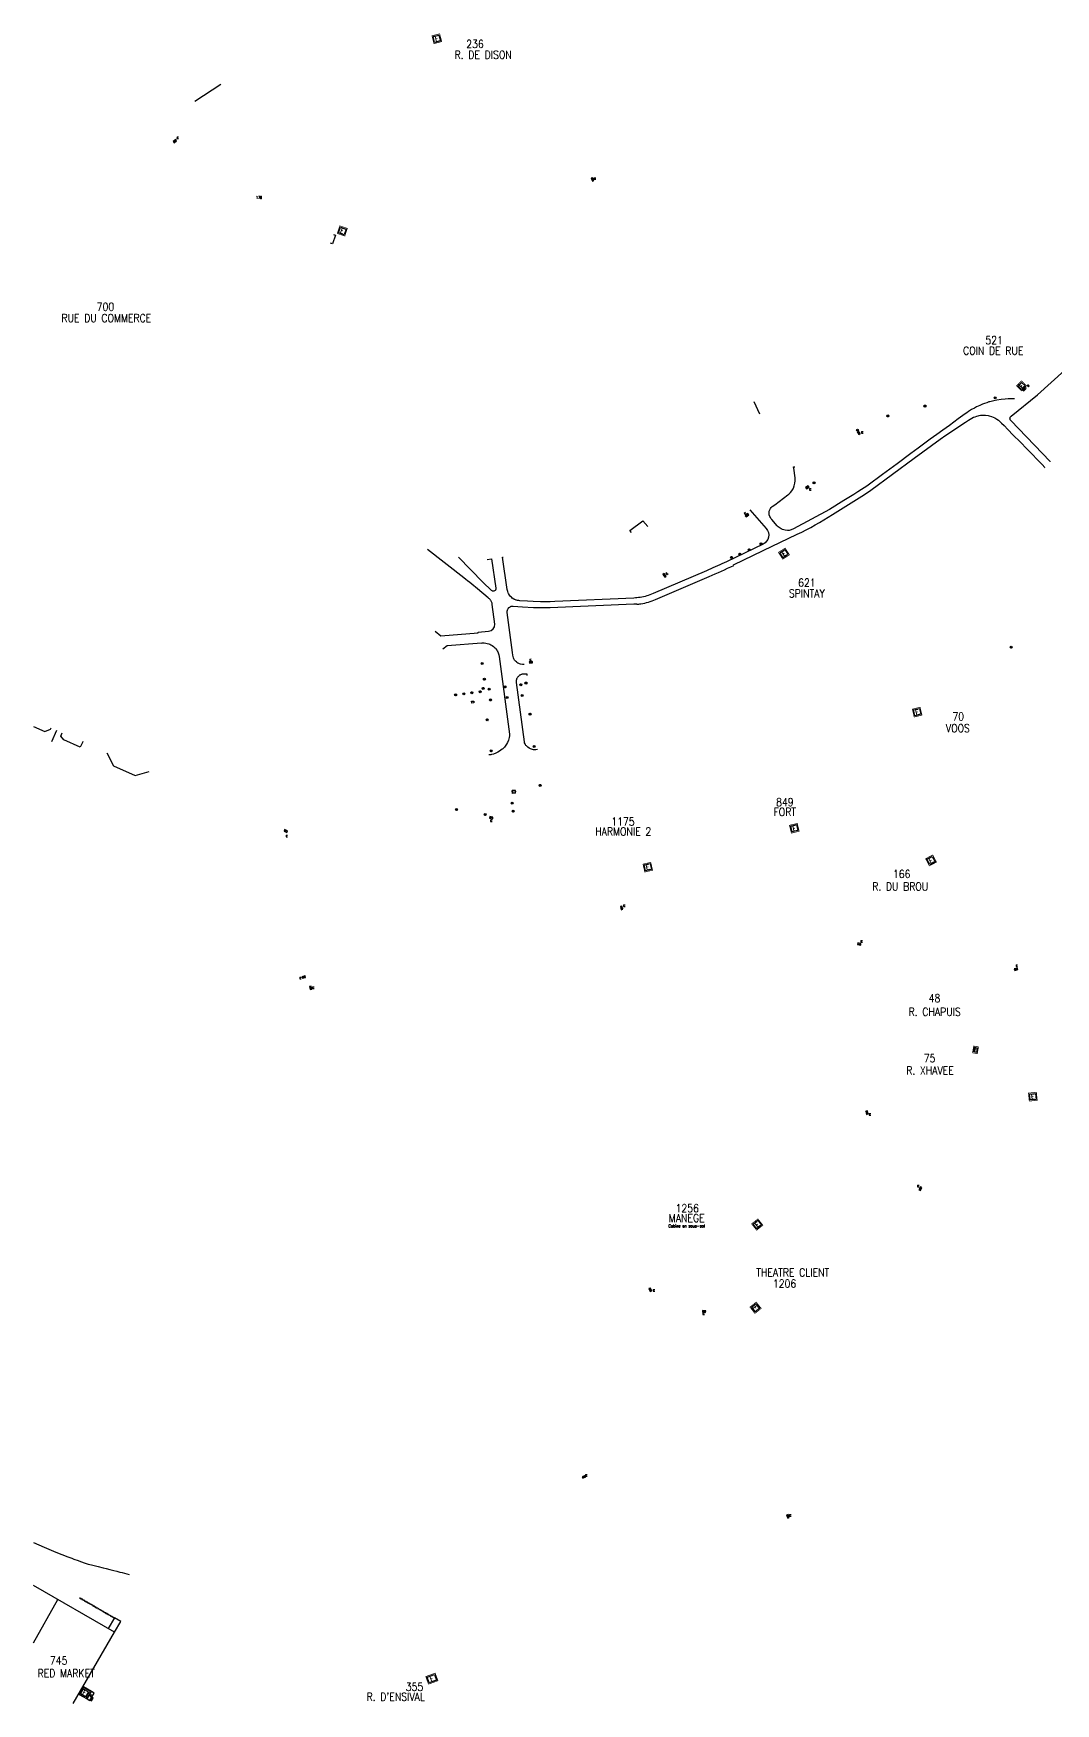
# Model space of a CAD drawing. Header units: millimetres. Extents: x 255000 to 255985, y 143000 to 143966.
# Drawn here: x 255000 to 255511, y 143000 to 143835 of the extents above; entities that cross this region are included whole.
import ezdxf
from ezdxf.enums import TextEntityAlignment as Align

# ---------------------------------------------------------------- set-up
doc = ezdxf.new("R2010")
doc.units = ezdxf.units.MM
doc.linetypes.add('DASHED', pattern=[0.75, 0.5, -0.25])
doc.layers.get('0').update_dxf_attribs({"linetype": 'CONTINUOUS'})
for name, color, linetype in [('M_200', 7, 'CONTINUOUS'), ('W0006', 7, 'CONTINUOUS'), ('W0014', 7, 'CONTINUOUS'), ('W0100', 7, 'CONTINUOUS'), ('W0101', 7, 'CONTINUOUS'), ('W0112', 1, 'DASHED'), ('W0420', 7, 'CONTINUOUS'), ('W0430', 7, 'CONTINUOUS'), ('W0469', 7, 'CONTINUOUS'), ('W0991', 7, 'CONTINUOUS')]:
    doc.layers.add(name, color=color, linetype=linetype)
doc.styles.add('M_ROMANS', font='ROMANS.shx', dxfattribs={"width": 0.75})
doc.styles.get("Standard").update_dxf_attribs({"font": 'romans.shx', "width": 0.85})

# ---------------------------------------------------------------- blocks, each defined once
blk = doc.blocks.new('M_200_59')
at = {"layer": 'M_200', "color": 0, "linetype": 'Continuous', "const_width": 0.35, "flags": 128}
blk.add_lwpolyline([(4, 4), (4, 0), (0, 0), (0, 4)], close=True, dxfattribs=at)
at = {"layer": 'M_200', "color": 0, "linetype": 'Continuous'}
blk.add_lwpolyline([(0.5, 3.5), (3.5, 3.5), (3.5, 0.5), (0.5, 0.5)], close=True, dxfattribs=at)
at = {"layer": 'M_200', "insert": (2, 2), "char_height": 2.5, "width": 4, "attachment_point": 5}
blk.add_mtext('E', dxfattribs=at)
at = {"layer": 'M_200', "color": 0, "linetype": 'Continuous', "width": 0.85}
for tag, p in [('NUM', (2, 17.06)), ('NOM', (2, 10.65))]:
    blk.add_attdef(tag, text='', height=4, dxfattribs=at).set_placement(p, align=Align.MIDDLE)
at = {"layer": 'M_200', "color": 0, "linetype": 'Continuous', "style": 'M_ROMANS', "width": 0.75, "flags": 3}
for tag, p in [('DEF_COUP', (1.87, -5.49)), ('DEF_TYPE', (1.87, -7.99)), ('DEF_LEG', (1.87, -2.99))]:
    blk.add_attdef(tag, text='', height=1.2, dxfattribs=at).set_placement(p, align=Align.MIDDLE)
blk = doc.blocks.new('*U22')
at = {"layer": 'M_200', "color": 0, "linetype": 'Continuous', "const_width": 0.35, "flags": 128}
blk.add_lwpolyline([(5, 4), (5, 0), (0, 0), (0, 4)], close=True, dxfattribs=at)
at = {"layer": 'M_200', "color": 0, "linetype": 'Continuous'}
blk.add_lwpolyline([(0.5, 3.5), (4.5, 3.5), (4.5, 0.5), (0.5, 0.5)], close=True, dxfattribs=at)
at = {"layer": 'M_200', "insert": (2.5, 2), "char_height": 2.5, "width": 5, "attachment_point": 5}
blk.add_mtext('E', dxfattribs=at)
at = {"layer": 'M_200', "color": 0, "linetype": 'Continuous', "width": 0.85}
for tag, p in [('NUM', (2, 17.06)), ('NOM', (2, 10.65))]:
    blk.add_attdef(tag, text='', height=4, dxfattribs=at).set_placement(p, align=Align.MIDDLE)
at = {"layer": 'M_200', "color": 0, "linetype": 'Continuous', "style": 'M_ROMANS', "width": 0.75, "flags": 3}
for tag, p in [('DEF_COUP', (1.87, -5.49)), ('DEF_TYPE', (1.87, -7.99)), ('DEF_LEG', (1.87, -2.99))]:
    blk.add_attdef(tag, text='', height=1.2, dxfattribs=at).set_placement(p, align=Align.MIDDLE)
blk = doc.blocks.new('*U23')
at = {"layer": 'M_200', "color": 0, "linetype": 'Continuous', "const_width": 0.35, "flags": 128}
blk.add_lwpolyline([(2.42, 3.4), (2.42, 0), (0, 0), (0, 3.4)], close=True, dxfattribs=at)
at = {"layer": 'M_200', "color": 0, "linetype": 'Continuous'}
blk.add_lwpolyline([(0.5, 2.9), (1.92, 2.9), (1.92, 0.5), (0.5, 0.5)], close=True, dxfattribs=at)
at = {"layer": 'M_200', "insert": (1.25, 1.68), "char_height": 1.76, "width": 1.7056, "attachment_point": 5}
blk.add_mtext('E', dxfattribs=at)
at = {"layer": 'M_200', "color": 0, "linetype": 'Continuous', "width": 0.85}
for tag, p in [('NUM', (2, 17.06)), ('NOM', (2, 10.65))]:
    blk.add_attdef(tag, text='', height=4, dxfattribs=at).set_placement(p, align=Align.MIDDLE)
at = {"layer": 'M_200', "color": 0, "linetype": 'Continuous', "style": 'M_ROMANS', "width": 0.75, "flags": 3}
for tag, p in [('DEF_COUP', (1.87, -5.49)), ('DEF_TYPE', (1.87, -7.99)), ('DEF_LEG', (1.87, -2.99))]:
    blk.add_attdef(tag, text='', height=1.2, dxfattribs=at).set_placement(p, align=Align.MIDDLE)
blk = doc.blocks.new('*U24')
at = {"layer": 'M_200', "color": 0, "linetype": 'Continuous', "const_width": 0.35, "flags": 128}
blk.add_lwpolyline([(1.67, 5.4), (3.54, 1.86), (0, 0), (-1.86, 3.54)], close=True, dxfattribs=at)
at = {"layer": 'M_200', "color": 0, "linetype": 'Continuous'}
blk.add_lwpolyline([(-1.19, 3.33), (1.47, 4.73), (2.86, 2.07), (0.21, 0.68)], close=True, dxfattribs=at)
at = {"layer": 'M_200', "insert": (0.84, 2.7), "char_height": 2.5, "width": 4, "attachment_point": 5, "rotation": 27.77698}
blk.add_mtext('E', dxfattribs=at)
at = {"layer": 'M_200', "color": 0, "linetype": 'Continuous', "width": 0.85}
for tag, p in [('NUM', (2, 17.06)), ('NOM', (2, 10.65))]:
    blk.add_attdef(tag, text='', height=4, dxfattribs=at).set_placement(p, align=Align.MIDDLE)
at = {"layer": 'M_200', "color": 0, "linetype": 'Continuous', "style": 'M_ROMANS', "width": 0.75, "flags": 3}
for tag, p in [('DEF_COUP', (1.87, -5.49)), ('DEF_TYPE', (1.87, -7.99)), ('DEF_LEG', (1.87, -2.99))]:
    blk.add_attdef(tag, text='', height=1.2, dxfattribs=at).set_placement(p, align=Align.MIDDLE)
blk = doc.blocks.new('T469')
at = {"color": 0, "linetype": 'Continuous', "flags": 128}
for points in [[(-0.35, 0.35), (0.35, -0.35)], [(-0.35, -0.35), (0.35, 0.35)]]:
    blk.add_lwpolyline(points, dxfattribs=at)
at = {"color": 0, "linetype": 'Continuous'}
blk.add_circle((0, 0), 0.5, dxfattribs=at)
blk = doc.blocks.new('*U25')
at = {"flags": 128}
for points in [[(0.8, 0.8), (-0.8, 0.8)], [(-0.8, 0.8), (-0.8, 0)], [(0.8, 0.8), (-0.8, 0)], [(-0.8, 0), (0.8, 0)], [(0.8, 0), (0.8, 0.8)], [(0.58, -0.7), (0.15, -1.38)], [(0.15, -1.38), (0.83, -1.8)], [(0.37, -1.04), (0.7, -1.25)], [(0.58, -0.7), (1.26, -1.13)]]:
    blk.add_lwpolyline(points, dxfattribs=at)
blk = doc.blocks.new('*U26')
at = {"flags": 128}
for points in [[(0.8, 0.8), (-0.8, 0.8)], [(-0.8, 0.8), (-0.8, 0)], [(0.8, 0.8), (-0.8, 0)], [(-0.8, 0), (0.8, 0)], [(0.8, 0), (0.8, 0.8)], [(-1.08, -0.66), (-1.55, -1.3)], [(-0.43, -1.14), (-1.08, -0.66)], [(-0.76, -0.9), (-0.99, -1.22)], [(-0.43, -1.14), (-0.91, -1.78)]]:
    blk.add_lwpolyline(points, dxfattribs=at)
blk = doc.blocks.new('*U27')
at = {"flags": 128}
for points in [[(0.8, 0.8), (-0.8, 0.8)], [(-0.8, 0.8), (-0.8, 0)], [(0.8, 0.8), (-0.8, 0)], [(-0.8, 0), (0.8, 0)], [(0.8, 0), (0.8, 0.8)], [(-0.59, -0.38), (0.21, -0.28)], [(-0.59, -0.38), (-0.49, -1.17)], [(-0.54, -0.77), (-0.14, -0.72)], [(-0.49, -1.17), (0.3, -1.07)]]:
    blk.add_lwpolyline(points, dxfattribs=at)
blk = doc.blocks.new('*U5')
at = {"flags": 128}
for points in [[(0.8, 0.8), (-0.8, 0.8)], [(-0.8, 0.8), (-0.8, 0)], [(0.8, 0.8), (-0.8, 0)], [(-0.8, 0), (0.8, 0)], [(0.8, 0), (0.8, 0.8)], [(0.97, -1.47), (1.7, -1.15)], [(0.97, -1.47), (1.3, -2.2)], [(1.14, -1.84), (1.5, -1.67)], [(1.3, -2.2), (2.03, -1.88)]]:
    blk.add_lwpolyline(points, dxfattribs=at)
blk = doc.blocks.new('*U6')
at = {"flags": 128}
for points in [[(0.8, 0.8), (-0.8, 0.8)], [(-0.8, 0.8), (-0.8, 0)], [(0.8, 0.8), (-0.8, 0)], [(-0.8, 0), (0.8, 0)], [(0.8, 0), (0.8, 0.8)], [(-0.18, -0.71), (0.61, -0.57)], [(-0.18, -0.71), (-0.04, -1.5)], [(-0.11, -1.11), (0.29, -1.04)], [(-0.04, -1.5), (0.75, -1.36)]]:
    blk.add_lwpolyline(points, dxfattribs=at)
blk = doc.blocks.new('*U7')
at = {"flags": 128}
for points in [[(0.8, 0.8), (-0.8, 0.8)], [(-0.8, 0.8), (-0.8, 0)], [(0.8, 0.8), (-0.8, 0)], [(-0.8, 0), (0.8, 0)], [(0.8, 0), (0.8, 0.8)], [(0.48, -0.71), (0.3, -1.49)], [(1.26, -0.89), (0.48, -0.71)], [(0.87, -0.8), (0.78, -1.19)], [(1.26, -0.89), (1.08, -1.67)]]:
    blk.add_lwpolyline(points, dxfattribs=at)
blk = doc.blocks.new('*U8')
at = {"flags": 128}
for points in [[(0.8, 0.8), (-0.8, 0.8)], [(-0.8, 0.8), (-0.8, 0)], [(0.8, 0.8), (-0.8, 0)], [(-0.8, 0), (0.8, 0)], [(0.8, 0), (0.8, 0.8)], [(-0.65, -0.64), (-1.44, -0.78)], [(-0.52, -1.43), (-1.3, -1.56)], [(-0.58, -1.03), (-0.98, -1.1)], [(-0.52, -1.43), (-0.65, -0.64)]]:
    blk.add_lwpolyline(points, dxfattribs=at)
blk = doc.blocks.new('*U11')
at = {"flags": 128}
for points in [[(0.8, 0.8), (-0.8, 0.8)], [(-0.8, 0.8), (-0.8, 0)], [(0.8, 0.8), (-0.8, 0)], [(-0.8, 0), (0.8, 0)], [(0.7, 1.36), (0.87, 2.14)], [(0.7, 1.36), (1.48, 1.19)], [(0.8, 0), (0.8, 0.8)], [(1.09, 1.27), (1.17, 1.66)], [(1.48, 1.19), (1.65, 1.97)]]:
    blk.add_lwpolyline(points, dxfattribs=at)
blk = doc.blocks.new('*U12')
at = {"flags": 128}
for points in [[(0.8, 0.8), (-0.8, 0.8)], [(-0.8, 0.8), (-0.8, 0)], [(0.8, 0.8), (-0.8, 0)], [(-0.8, 0), (0.8, 0)], [(0.8, 0), (0.8, 0.8)], [(-0.83, -1.58), (-1.2, -0.87)], [(-0.83, -1.58), (-0.12, -1.21)], [(-0.47, -1.39), (-0.66, -1.04)], [(-0.12, -1.21), (-0.49, -0.5)]]:
    blk.add_lwpolyline(points, dxfattribs=at)
blk = doc.blocks.new('*U18')
at = {"flags": 128}
for points in [[(0.8, 0.8), (-0.8, 0.8)], [(-0.8, 0.8), (-0.8, 0)], [(0.8, 0.8), (-0.8, 0)], [(-0.8, 0), (0.8, 0)], [(0.8, 0), (0.8, 0.8)], [(-1.51, -1.29), (-1.91, -0.6)], [(-1.51, -1.29), (-0.82, -0.9)], [(-1.16, -1.09), (-1.36, -0.75)], [(-0.82, -0.9), (-1.21, -0.2)]]:
    blk.add_lwpolyline(points, dxfattribs=at)
blk = doc.blocks.new('*U19')
at = {"flags": 128}
for points in [[(0.8, 0.8), (-0.8, 0.8)], [(-0.8, 0.8), (-0.8, 0)], [(0.8, 0.8), (-0.8, 0)], [(-0.8, 0), (0.8, 0)], [(0.8, 0), (0.8, 0.8)], [(-1.1, -0.65), (-1.42, -1.38)], [(-0.37, -0.96), (-1.1, -0.65)], [(-0.74, -0.81), (-0.89, -1.17)], [(-0.37, -0.96), (-0.68, -1.7)]]:
    blk.add_lwpolyline(points, dxfattribs=at)
blk = doc.blocks.new('*U20')
at = {"flags": 128}
for points in [[(0.8, 0.8), (-0.8, 0.8)], [(-0.8, 0.8), (-0.8, 0)], [(0.8, 0.8), (-0.8, 0)], [(-0.8, 0), (0.8, 0)], [(0.6, 2.53), (0.38, 1.76)], [(0.38, 1.76), (1.15, 1.55)], [(0.49, 2.15), (0.87, 2.04)], [(0.6, 2.53), (1.37, 2.32)], [(0.8, 0), (0.8, 0.8)]]:
    blk.add_lwpolyline(points, dxfattribs=at)
blk = doc.blocks.new('*U33')
at = {"layer": 'M_200', "color": 0, "linetype": 'Continuous', "const_width": 0.35, "flags": 128}
blk.add_lwpolyline([(1.21, 5.53), (3.37, 2.16), (0, 0), (-2.16, 3.37)], close=True, dxfattribs=at)
at = {"layer": 'M_200', "color": 0, "linetype": 'Continuous'}
blk.add_lwpolyline([(-1.47, 3.22), (1.06, 4.84), (2.68, 2.31), (0.15, 0.69)], close=True, dxfattribs=at)
at = {"layer": 'M_200', "insert": (0.61, 2.76), "char_height": 2.5, "width": 4, "attachment_point": 5, "rotation": 32.64171}
blk.add_mtext('E', dxfattribs=at)
at = {"layer": 'M_200', "color": 0, "linetype": 'Continuous', "width": 0.85}
for tag, p in [('NUM', (2, 17.06)), ('NOM', (2, 10.65))]:
    blk.add_attdef(tag, text='', height=4, dxfattribs=at).set_placement(p, align=Align.MIDDLE)
at = {"layer": 'M_200', "color": 0, "linetype": 'Continuous', "style": 'M_ROMANS', "width": 0.75, "flags": 3}
for tag, p in [('DEF_COUP', (1.87, -5.49)), ('DEF_TYPE', (1.87, -7.99)), ('DEF_LEG', (1.87, -2.99))]:
    blk.add_attdef(tag, text='', height=1.2, dxfattribs=at).set_placement(p, align=Align.MIDDLE)
blk = doc.blocks.new('*U34')
at = {"flags": 128}
for points in [[(0.8, 0.8), (-0.8, 0.8)], [(-0.8, 0.8), (-0.8, 0)], [(0.8, 0.8), (-0.8, 0)], [(-0.8, 0), (0.8, 0)], [(-0.4, 1.56), (-0.4, 2.36)], [(-0.4, 1.56), (0.4, 1.56)], [(0, 1.56), (0, 1.96)], [(0.4, 1.56), (0.4, 2.36)], [(0.8, 0), (0.8, 0.8)]]:
    blk.add_lwpolyline(points, dxfattribs=at)
blk = doc.blocks.new('*U35')
at = {"layer": 'M_200', "color": 0, "linetype": 'Continuous', "const_width": 0.35, "flags": 128}
blk.add_lwpolyline([(-0.02, 4.95), (2.46, 2.49), (0, 0), (-2.49, 2.46)], close=True, dxfattribs=at)
at = {"layer": 'M_200', "color": 0, "linetype": 'Continuous'}
blk.add_lwpolyline([(-1.78, 2.47), (-0.02, 4.24), (1.76, 2.48), (0, 0.71)], close=True, dxfattribs=at)
at = {"layer": 'M_200', "insert": (-0.01, 2.43), "char_height": 2.14, "width": 2.9936, "attachment_point": 5, "rotation": 45.27058}
blk.add_mtext('E', dxfattribs=at)
at = {"layer": 'M_200', "color": 0, "linetype": 'Continuous', "width": 0.85}
for tag, p in [('NUM', (2, 17.06)), ('NOM', (2, 10.65))]:
    blk.add_attdef(tag, text='', height=4, dxfattribs=at).set_placement(p, align=Align.MIDDLE)
at = {"layer": 'M_200', "color": 0, "linetype": 'Continuous', "style": 'M_ROMANS', "width": 0.75, "flags": 3}
for tag, p in [('DEF_COUP', (1.87, -5.49)), ('DEF_TYPE', (1.87, -7.99)), ('DEF_LEG', (1.87, -2.99))]:
    blk.add_attdef(tag, text='', height=1.2, dxfattribs=at).set_placement(p, align=Align.MIDDLE)
blk = doc.blocks.new('*U36')
at = {"flags": 128}
for points in [[(-2.28, 1.01), (-3.08, 1.01)], [(-2.28, 0.21), (-3.08, 0.21)], [(-2.28, 0.61), (-2.68, 0.61)], [(-2.28, 0.21), (-2.28, 1.01)], [(0.8, 0.8), (-0.8, 0.8)], [(-0.8, 0.8), (-0.8, 0)], [(0.8, 0.8), (-0.8, 0)], [(-0.8, 0), (0.8, 0)], [(0.8, 0), (0.8, 0.8)]]:
    blk.add_lwpolyline(points, dxfattribs=at)
blk = doc.blocks.new('T430')
at = {"flags": 128}
for points in [[(0.8, 0.8), (-0.8, 0.8)], [(-0.8, 0.8), (-0.8, 0)], [(0.8, 0.8), (-0.8, 0)], [(-0.8, 0), (0.8, 0)], [(-0.4, 2.1), (0.4, 2.1)], [(-0.4, 2.1), (-0.4, 1.3)], [(-0.4, 1.7), (0, 1.7)], [(-0.4, 1.3), (0.4, 1.3)], [(0.8, 0), (0.8, 0.8)]]:
    blk.add_lwpolyline(points, dxfattribs=at)
blk = doc.blocks.new('*U37')
at = {"flags": 128}
for points in [[(0.8, 0.8), (-0.8, 0.8)], [(-0.8, 0.8), (-0.8, 0)], [(0.8, 0.8), (-0.8, 0)], [(-0.8, 0), (0.8, 0)], [(0.8, 0), (0.8, 0.8)], [(0.44, -0.44), (-0.36, -0.44)], [(0.44, -1.24), (-0.36, -1.24)], [(0.44, -0.84), (0.04, -0.84)], [(0.44, -1.24), (0.44, -0.44)]]:
    blk.add_lwpolyline(points, dxfattribs=at)
blk = doc.blocks.new('*U38')
at = {"flags": 128}
for points in [[(-1.28, -0.32), (-2.01, 0)], [(-0.96, 0.42), (-1.69, 0.73)], [(-1.12, 0.05), (-1.49, 0.21)], [(-1.28, -0.32), (-0.96, 0.42)], [(0.8, 0.8), (-0.8, 0.8)], [(-0.8, 0.8), (-0.8, 0)], [(0.8, 0.8), (-0.8, 0)], [(-0.8, 0), (0.8, 0)], [(0.8, 0), (0.8, 0.8)]]:
    blk.add_lwpolyline(points, dxfattribs=at)
blk = doc.blocks.new('*U40')
at = {"flags": 128}
for points in [[(0.8, 0.8), (-0.8, 0.8)], [(-0.8, 0.8), (-0.8, 0)], [(0.8, 0.8), (-0.8, 0)], [(-0.8, 0), (0.8, 0)], [(0.8, 0), (0.8, 0.8)], [(-0.21, -0.33), (-0.48, -1.08)], [(0.55, -0.6), (-0.21, -0.33)], [(0.17, -0.47), (0.03, -0.84)], [(0.55, -0.6), (0.27, -1.36)]]:
    blk.add_lwpolyline(points, dxfattribs=at)
blk = doc.blocks.new('*U43')
at = {"flags": 128}
for points in [[(0.8, 0.8), (-0.8, 0.8)], [(-0.8, 0.8), (-0.8, 0)], [(0.8, 0.8), (-0.8, 0)], [(-0.8, 0), (0.8, 0)], [(-0.52, 1.48), (-0.22, 2.22)], [(-0.52, 1.48), (0.22, 1.18)], [(-0.15, 1.33), (0, 1.7)], [(0.22, 1.18), (0.52, 1.92)], [(0.8, 0), (0.8, 0.8)]]:
    blk.add_lwpolyline(points, dxfattribs=at)
blk = doc.blocks.new('*U46')
at = {"flags": 128}
for points in [[(-1.61, -0.1), (-2.23, 0.4)], [(0.8, 0.8), (-0.8, 0.8)], [(-0.8, 0.8), (-0.8, 0)], [(0.8, 0.8), (-0.8, 0)], [(-0.8, 0), (0.8, 0)], [(0.8, 0), (0.8, 0.8)], [(-2.11, -0.72), (-2.73, -0.22)], [(-1.86, -0.41), (-2.17, -0.16)], [(-2.11, -0.72), (-1.61, -0.1)]]:
    blk.add_lwpolyline(points, dxfattribs=at)
blk = doc.blocks.new('*U47')
at = {"flags": 128}
for points in [[(-1.97, 0.77), (-2.15, -0.01)], [(-2.06, 0.38), (-1.67, 0.29)], [(-1.97, 0.77), (-1.19, 0.59)], [(0.8, 0.8), (-0.8, 0.8)], [(-0.8, 0.8), (-0.8, 0)], [(0.8, 0.8), (-0.8, 0)], [(-0.8, 0), (0.8, 0)], [(0.8, 0), (0.8, 0.8)], [(-2.15, -0.01), (-1.37, -0.19)]]:
    blk.add_lwpolyline(points, dxfattribs=at)
blk = doc.blocks.new('*U48')
at = {"flags": 128}
for points in [[(0.8, 0.8), (-0.8, 0.8)], [(-0.8, 0.8), (-0.8, 0)], [(0.8, 0.8), (-0.8, 0)], [(-0.8, 0), (0.8, 0)], [(0.8, 0), (0.8, 0.8)], [(-0.46, -0.43), (-0.64, -1.21)], [(0.32, -0.61), (-0.46, -0.43)], [(-0.07, -0.52), (-0.16, -0.91)], [(0.32, -0.61), (0.14, -1.39)]]:
    blk.add_lwpolyline(points, dxfattribs=at)
blk = doc.blocks.new('T420')
for p, q in [((0.75, 0.75), (-0.75, 0.75)), ((-0.75, 0.75), (-0.75, -0.75)), ((0.75, 0.75), (0.75, -0.75)), ((0.75, -0.75), (-0.75, -0.75))]:
    blk.add_line(p, q)
blk.add_ellipse((0, 0), major_axis=(-0.53, 0.53), ratio=1, start_param=3.926991, end_param=10.210176)

msp = doc.modelspace()

# ---------------------------------------------------------------- linework, layer by layer
at = {"layer": 'W0006', "color": 252, "flags": 128}
msp.add_lwpolyline([(255036.73, 143475.35), (255040.05, 143468.75), (255050.82, 143464.01), (255057.93, 143466.02)], dxfattribs=at)
at = {"layer": 'W0014', "color": 252, "flags": 128}
for points in [[(255508.27, 143621.03), (255508.15, 143620.91), (255488.49, 143641.37), (255488.23, 143641.71), (255488.14, 143641.93), (255488.08, 143642.16), (255488.06, 143642.41), (255488.08, 143642.63), (255488.12, 143642.84), (255488.2, 143643.05), (255488.31, 143643.24), (255488.46, 143643.44), (255488.61, 143643.58), (255501.79, 143654.3), (255515.44, 143666.61), (255519.2, 143670.03), (255522.2, 143672.74), (255524.32, 143674.75), (255531.88, 143682.17), (255539.08, 143689.31), (255546.28, 143696.46), (255550.19, 143700.4), (255554.27, 143704.59)], [(255490.34, 143652.19), (255489.8, 143652.21), (255488.62, 143652.24), (255487.13, 143652.22), (255485.62, 143652.14), (255483.72, 143651.96), (255481.57, 143651.63), (255480.05, 143651.33), (255477.97, 143650.8), (255477.56, 143650.68), (255476.44, 143650.33), (255475.34, 143649.95), (255474.26, 143649.54), (255472.92, 143648.97), (255471.36, 143648.24), (255470.26, 143647.66), (255468.81, 143646.84), (255467.34, 143645.91), (255466.43, 143645.29), (255465.74, 143644.79), (255462.24, 143642.23), (255459.99, 143640.58), (255457.83, 143639), (255454.55, 143636.6), (255451.48, 143634.42), (255448.25, 143632.04), (255442.23, 143627.6), (255438.51, 143624.86), (255431.72, 143619.84), (255424.36, 143614.42), (255417.24, 143609.17), (255416.06, 143608.31), (255415.19, 143607.71), (255413.89, 143606.87), (255412.03, 143605.71), (255409.94, 143604.41), (255405.08, 143601.38), (255397.9, 143596.91), (255379.79, 143587.19), (255378.67, 143586.7), (255377.73, 143586.48), (255376.85, 143586.41), (255375.64, 143586.54), (255374.38, 143586.96), (255373.69, 143587.35), (255372.27, 143588.2), (255371.77, 143588.79), (255369.07, 143591.95), (255368.62, 143592.48), (255368.32, 143592.88), (255367.98, 143593.5), (255367.74, 143594.26), (255367.66, 143594.88), (255367.68, 143595.56), (255367.79, 143596.17), (255368.01, 143596.77), (255368.34, 143597.37), (255368.75, 143597.88), (255369.27, 143598.35), (255370.51, 143599.27), (255377.11, 143604.21), (255377.49, 143604.53), (255378.42, 143605.48), (255379.04, 143606.28), (255379.66, 143607.29), (255379.83, 143607.63), (255380.27, 143608.72), (255380.6, 143610.02), (255380.76, 143611.34), (255380.71, 143612.84), (255380.56, 143613.88), (255380.38, 143615.03), (255380.14, 143616.52), (255379.99, 143617.49), (255379.88, 143618.19), (255380.48, 143618.3)], [(255226.71, 143571.89), (255228.99, 143572.23), (255231.17, 143557.68), (255231.18, 143557.48), (255231.18, 143557.43), (255231.18, 143557.38), (255231.17, 143557.33), (255231.16, 143557.24), (255231.15, 143557.18), (255231.11, 143557.05), (255231.07, 143556.93), (255231.01, 143556.81), (255230.93, 143556.69), (255230.83, 143556.56), (255230.73, 143556.47), (255230.45, 143556.28), (255230.18, 143556.17), (255229.83, 143556.13), (255229.83, 143556.13), (255229.83, 143556.13), (255229.44, 143556.19), (255229.44, 143556.19), (255229.19, 143556.29), (255229.19, 143556.29), (255228.89, 143556.51), (255228.89, 143556.51), (255224.66, 143560.6), (255212.48, 143573.07)]]:
    msp.add_lwpolyline(points, dxfattribs=at)
for points in [[(255245.27, 143519.47), (255244.84, 143519.45), (255244.35, 143519.46), (255243.5, 143519.6), (255242.92, 143519.78), (255242.53, 143519.94), (255242.09, 143520.18), (255241.67, 143520.46), (255241.35, 143520.72), (255240.9, 143521.17), (255240.51, 143521.65), (255240.15, 143522.26), (255239.89, 143522.86), (255239.73, 143523.46), (255239.64, 143524.08), (255239.47, 143525.39), (255236.81, 143545.41), (255236.78, 143545.71), (255236.8, 143546.19), (255236.87, 143546.54), (255236.95, 143546.81), (255237.07, 143547.08), (255237.19, 143547.31), (255237.3, 143547.47), (255237.41, 143547.61), (255237.51, 143547.72), (255237.67, 143547.89), (255237.8, 143548), (255238.03, 143548.17), (255238.24, 143548.3), (255238.4, 143548.38), (255238.65, 143548.48), (255238.8, 143548.53), (255239.05, 143548.59), (255239.41, 143548.63), (255239.75, 143548.63), (255244.47, 143548.34), (255249.86, 143548.01, 0.026125), (255258.19, 143547.94), (255300.15, 143549.76, 0.011778), (255301.58, 143549.85), (255301.63, 143549.56, 0.016279), (255303.61, 143549.8, 0.062258), (255310.94, 143551.91), (255337.65, 143563.37, 0.013436), (255350.01, 143569.01), (255349.88, 143569.28), (255364.63, 143576.36), (255381.67, 143584.54, 0.030232), (255399.43, 143594.44), (255415.42, 143604.41), (255418.56, 143606.54), (255440.23, 143622.52), (255453.1, 143632.01), (255456, 143634.07), (255459.29, 143636.23), (255462.55, 143638.38), (255465.87, 143640.56), (255467.41, 143641.57), (255469.07, 143642.63), (255469.83, 143643.01), (255470.62, 143643.34), (255471.48, 143643.64), (255472.14, 143643.81), (255472.73, 143643.93), (255473.39, 143644.04), (255474.12, 143644.11), (255474.57, 143644.13), (255475.09, 143644.13), (255475.78, 143644.1), (255477.08, 143643.93), (255477.69, 143643.8), (255478.82, 143643.47), (255480.44, 143642.77), (255481.48, 143642.16), (255482.32, 143641.55), (255483.05, 143640.93), (255483.83, 143640.15), (255485.11, 143638.85), (255486.97, 143636.97), (255489.72, 143634.16), (255493.12, 143630.7), (255496.65, 143627.11), (255504.13, 143619.5), (255505.54, 143617.98), (255505.31, 143617.8)], [(255358.11, 143596.78), (255366.28, 143587.38, -0.495007), (255364.67, 143579.6), (255346.34, 143570.8, -0.007509), (255337.38, 143566.73), (255336.39, 143566.31), (255309.68, 143554.86, -0.061183), (255303.23, 143552.98, -0.02932), (255300.02, 143552.65), (255260.67, 143550.95), (255258.29, 143550.85), (255256.31, 143550.78), (255254.59, 143550.76), (255254.05, 143550.77), (255253.37, 143550.78), (255249.81, 143550.92), (255246.88, 143551.1), (255243.05, 143551.34), (255242.62, 143551.37), (255242.1, 143551.44), (255241.88, 143551.48), (255241.46, 143551.59), (255241.22, 143551.67), (255240.94, 143551.77), (255240.66, 143551.88), (255240.39, 143552.01), (255240.15, 143552.13), (255239.35, 143552.64), (255238.86, 143553.05), (255238.4, 143553.52), (255237.93, 143554.11), (255237.46, 143554.87), (255237.24, 143555.35), (255237.02, 143555.95), (255236.91, 143556.38), (255236.81, 143556.91), (255234.38, 143573.09), (255234.84, 143573.15)], [(255200.85, 143536.07), (255203.69, 143533.86), (255222.27, 143535.33), (255222.25, 143535.62), (255227.39, 143536.03, 0.403932), (255230.61, 143539.67), (255229.3, 143549.51), (255229.19, 143550.07), (255229.07, 143550.45), (255228.94, 143550.77), (255228.78, 143551.1), (255228.62, 143551.38), (255228.39, 143551.69), (255228.26, 143551.86), (255228.06, 143552.08), (255227.86, 143552.27), (255227.63, 143552.47), (255227.34, 143552.71), (255221.92, 143557.26), (255219.13, 143559.56), (255218.07, 143560.38), (255216.92, 143561.29), (255216.16, 143561.88), (255215.07, 143562.73), (255196.92, 143576.99)], [(255204.67, 143527.22), (255206.76, 143528.94), (255223.91, 143530.29), (255223.93, 143530.14), (255224.37, 143530.2), (255224.37, 143530.2), (255225.22, 143530.22), (255226.09, 143530.15), (255226.82, 143530.01), (255227.63, 143529.77), (255228.08, 143529.59), (255228.67, 143529.31), (255229.26, 143528.97), (255229.93, 143528.48), (255230.12, 143528.32), (255230.47, 143527.99), (255230.87, 143527.58), (255231.18, 143527.21), (255231.55, 143526.69), (255231.8, 143526.28), (255232.06, 143525.79), (255232.25, 143525.36), (255232.46, 143524.77), (255232.62, 143524.24), (255232.77, 143523.41), (255237.92, 143484.68, -0.075239), (255237.9, 143483.78), (255237.76, 143482.96), (255237.36, 143481.61), (255236.88, 143480.49), (255236.37, 143479.58), (255236.06, 143479.1), (255235.7, 143478.6), (255235.37, 143478.2), (255234.59, 143477.36), (255234.59, 143477.36), (255234.25, 143477.06), (255233.65, 143476.56), (255232.92, 143476.05), (255232.16, 143475.59), (255231.12, 143475.1), (255231.12, 143475.1), (255229.97, 143474.69), (255228.87, 143474.42), (255228.55, 143474.37), (255228.24, 143474.32), (255227.76, 143474.27), (255227.59, 143474.26)], [(255251.92, 143476.9), (255251.14, 143476.79), (255250.63, 143476.78), (255250.4, 143476.79), (255249.97, 143476.83), (255249.42, 143476.93), (255248.93, 143477.07), (255248.49, 143477.24), (255248.1, 143477.42), (255247.7, 143477.65), (255247.14, 143478.05), (255246.74, 143478.4), (255246.38, 143478.79), (255246.18, 143479.02), (255246, 143479.28), (255245.7, 143479.76), (255245.69, 143479.79, -0.080948), (255245.41, 143480.72), (255241.44, 143510.46), (255241.43, 143510.51), (255241.41, 143510.88), (255241.41, 143511.18), (255241.46, 143511.57), (255241.51, 143511.85), (255241.56, 143512.03), (255241.68, 143512.4), (255241.81, 143512.69), (255241.96, 143512.96), (255242.11, 143513.19), (255242.32, 143513.46), (255242.53, 143513.69), (255242.72, 143513.88), (255242.97, 143514.08), (255243.14, 143514.2), (255243.26, 143514.28), (255243.37, 143514.34), (255243.58, 143514.45), (255244.07, 143514.66), (255244.22, 143514.7), (255244.57, 143514.79), (255244.79, 143514.82), (255245.3, 143514.86), (255245.58, 143514.85), (255246.55, 143514.83), (255246.58, 143514.55), (255246.64, 143513.99)]]:
    msp.add_lwpolyline(points, format="xyb", dxfattribs=at)
at = {"layer": 'W0100', "color": 252, "flags": 128}
for points in [[(255080.72, 143801.1), (255093.62, 143809.52)], [(255149.98, 143734.47), (255151.05, 143734.11), (255149.51, 143729.72), (255148.42, 143730.11)], [(255363.06, 143644.57), (255360.24, 143650.83)], [(255000, 143488.53), (255005.74, 143485.95), (255008.62, 143487.09), (255008.92, 143487.77)], [(255009.18, 143480.9), (255011.67, 143486.56)], [(255024.82, 143480.79), (255024.63, 143480.87), (255023.44, 143478.15), (255015.23, 143481.79), (255013.67, 143483.65), (255014.41, 143485.36)], [(255000, 143080.49), (255005.32, 143078.16), (255011.17, 143075.63), (255017.13, 143073.4), (255019.16, 143072.62), (255020.16, 143072.28), (255022.3, 143071.48), (255023.57, 143071.06), (255025.89, 143070.2), (255027.43, 143069.72), (255028.96, 143069.42), (255032.38, 143068.5), (255034.85, 143067.86), (255036.29, 143067.52), (255038.11, 143067.1), (255040.17, 143066.56), (255041.68, 143066.17), (255043.18, 143065.76), (255044.34, 143065.48), (255045.57, 143065.2), (255047.86, 143064.6)], [(255040.48, 143035.65), (255000, 143059.07)], [(255000.09, 143030.44), (255012.26, 143051.98)], [(255040.48, 143035.65), (255043.64, 143041.11), (255040.52, 143042.91), (255037.37, 143037.46)], [(255019.86, 143000), (255040.48, 143035.65)], [(255024.96, 143008.38), (255022.82, 143004.63), (255026.91, 143002.31), (255029.03, 143006.05), (255024.95, 143008.37)], [(255026.91, 143002.31), (255028.27, 143001.54), (255030.39, 143005.28), (255029.03, 143006.05)]]:
    msp.add_lwpolyline(points, dxfattribs=at)
at = {"layer": 'W0101', "color": 252, "flags": 128}
msp.add_lwpolyline([(255298.85, 143585.36), (255298.07, 143586.4), (255304.53, 143591.33), (255307.07, 143588.51)], dxfattribs=at)
at = {"layer": 'W0112', "color": 252, "flags": 128}
for points in [[(255023.21, 143052.92), (255023.11, 143052.75), (255040.42, 143042.74), (255040.52, 143042.91)], [(255023.21, 143052.92), (255040.52, 143042.91)]]:
    msp.add_lwpolyline(points, dxfattribs=at)
at = {"layer": 'W0420', "color": 252, "flags": 128}
msp.add_lwpolyline([(255219.01, 143501.04), (255220.03, 143501.17), (255220.14, 143500.28), (255219.12, 143500.15), (255219.01, 143501.04)], dxfattribs=at)

# ---------------------------------------------------------------- block references
at = {"layer": 'M_200'}
ref = msp.add_blockref('M_200_59', (255200.17, 143829.85), dxfattribs=dict(at, rotation=14.41208104172521))
ref.add_attrib('NUM', '236', dxfattribs={"color": 0, "linetype": 'Continuous', "height": 4, "width": 0.85}).set_placement((255220.69, 143829.64), align=Align.MIDDLE)
ref.add_attrib('NOM', 'R. DE DISON', dxfattribs={"color": 0, "linetype": 'Continuous', "height": 4, "width": 0.85}).set_placement((255224.79, 143824.24), align=Align.MIDDLE)
ref = msp.add_blockref('M_200_59', (255151.85, 143734.91), dxfattribs=dict(at, rotation=341.905947017654))
ref.add_attrib('NUM', '700', dxfattribs={"color": 0, "linetype": 'Continuous', "height": 4, "width": 0.85}).set_placement((255035.99, 143698.27), align=Align.MIDDLE)
ref.add_attrib('NOM', 'RUE DU COMMERCE', dxfattribs={"color": 0, "linetype": 'Continuous', "height": 4, "width": 0.85}).set_placement((255036.45, 143692.63), align=Align.MIDDLE)
ref = msp.add_blockref('*U35', (255493.82, 143656.24), dxfattribs=at)
ref.add_attrib('NUM', '521', dxfattribs={"color": 0, "linetype": 'Continuous', "height": 4, "width": 0.85}).set_placement((255480.13, 143681.56), align=Align.MIDDLE)
ref.add_attrib('NOM', 'COIN DE RUE', dxfattribs={"color": 0, "linetype": 'Continuous', "height": 4, "width": 0.85}).set_placement((255479.69, 143676.32), align=Align.MIDDLE)
ref = msp.add_blockref('*U33', (255374.5, 143572.1), dxfattribs=at)
ref.add_attrib('NUM', '621', dxfattribs={"color": 0, "linetype": 'Continuous', "height": 4, "width": 0.85}).set_placement((255386.55, 143560.37), align=Align.MIDDLE)
ref.add_attrib('NOM', 'SPINTAY', dxfattribs={"color": 0, "linetype": 'Continuous', "height": 4, "width": 0.85}).set_placement((255386.51, 143555.01), align=Align.MIDDLE)
ref = msp.add_blockref('M_200_59', (255440.2, 143493.22), dxfattribs=dict(at, rotation=13.73015175798851))
ref.add_attrib('NUM', '70', dxfattribs={"color": 0, "linetype": 'Continuous', "height": 4, "width": 0.85}).set_placement((255462.19, 143493.45), align=Align.MIDDLE)
ref.add_attrib('NOM', 'VOOS', dxfattribs={"color": 0, "linetype": 'Continuous', "height": 4, "width": 0.85}).set_placement((255462.02, 143487.59), align=Align.MIDDLE)
ref = msp.add_blockref('M_200_59', (255378.81, 143435.15), dxfattribs=dict(at, rotation=13.84968995210147))
ref.add_attrib('NUM', '849', dxfattribs={"color": 0, "linetype": 'Continuous', "height": 4, "width": 0.85}).set_placement((255375.57, 143450.64), align=Align.MIDDLE)
ref.add_attrib('NOM', 'FORT', dxfattribs={"color": 0, "linetype": 'Continuous', "height": 4, "width": 0.85}).set_placement((255375.5, 143445.76), align=Align.MIDDLE)
ref = msp.add_blockref('M_200_59', (255305.54, 143415.72), dxfattribs=dict(at, rotation=12.94423009396128))
ref.add_attrib('NUM', '1175', dxfattribs={"color": 0, "linetype": 'Continuous', "height": 4, "width": 0.85}).set_placement((255294.65, 143440.89), align=Align.MIDDLE)
ref.add_attrib('NOM', 'HARMONIE 2', dxfattribs={"color": 0, "linetype": 'Continuous', "height": 4, "width": 0.85}).set_placement((255294.8, 143435.97), align=Align.MIDDLE)
ref = msp.add_blockref('*U24', (255447.77, 143418.81), dxfattribs=at)
ref.add_attrib('NUM', '166', dxfattribs={"color": 0, "linetype": 'Continuous', "height": 4, "width": 0.85}).set_placement((255433.93, 143414.74), align=Align.MIDDLE)
ref.add_attrib('NOM', 'R. DU BROU', dxfattribs={"color": 0, "linetype": 'Continuous', "height": 4, "width": 0.85}).set_placement((255433.19, 143408.48), align=Align.MIDDLE)
ref = msp.add_blockref('*U23', (255469.35, 143325.34), dxfattribs=dict(at, rotation=350.0610560242127))
ref.add_attrib('NUM', '48', dxfattribs={"color": 0, "linetype": 'Continuous', "height": 4, "width": 0.85}).set_placement((255450.35, 143352.61), align=Align.MIDDLE)
ref.add_attrib('NOM', 'R. CHAPUIS', dxfattribs={"color": 0, "linetype": 'Continuous', "height": 4, "width": 0.85}).set_placement((255450.44, 143345.82), align=Align.MIDDLE)
ref = msp.add_blockref('M_200_59', (255497.7, 143301.2), dxfattribs=dict(at, rotation=5.902919554201344))
ref.add_attrib('NUM', '75', dxfattribs={"color": 0, "linetype": 'Continuous', "height": 4, "width": 0.85}).set_placement((255447.86, 143322.6), align=Align.MIDDLE)
ref.add_attrib('NOM', 'R. XHAVEE', dxfattribs={"color": 0, "linetype": 'Continuous', "height": 4, "width": 0.85}).set_placement((255448.09, 143316.53), align=Align.MIDDLE)
ref = msp.add_blockref('M_200_59', (255361.43, 143236.67), dxfattribs=dict(at, rotation=38.40860232880882))
ref.add_attrib('NUM', '1256', dxfattribs={"color": 0, "linetype": 'Continuous', "height": 4, "width": 0.85}).set_placement((255326.73, 143247.61), align=Align.MIDDLE)
ref.add_attrib('NOM', 'MANEGE', dxfattribs={"color": 0, "linetype": 'Continuous', "height": 4, "width": 0.85}).set_placement((255326.51, 143242.75), align=Align.MIDDLE)
ref = msp.add_blockref('M_200_59', (255358.1, 143198.2), dxfattribs=dict(at, rotation=308.4086023291355))
ref.add_attrib('NUM', '1206', dxfattribs={"color": 0, "linetype": 'Continuous', "height": 4, "width": 0.85}).set_placement((255375.39, 143209.96), align=Align.MIDDLE)
ref.add_attrib('NOM', 'THEATRE CLIENT', dxfattribs={"color": 0, "linetype": 'Continuous', "height": 4, "width": 0.85}).set_placement((255379.49, 143215.52), align=Align.MIDDLE)
ref = msp.add_blockref('M_200_59', (255022.82, 143004.63), dxfattribs=dict(at, rotation=330.4088626121523))
ref.add_attrib('NUM', '745', dxfattribs={"color": 0, "linetype": 'Continuous', "height": 4, "width": 0.85}).set_placement((255012.64, 143021.5), align=Align.MIDDLE)
ref.add_attrib('NOM', 'RED MARKET', dxfattribs={"color": 0, "linetype": 'Continuous', "height": 4, "width": 0.85}).set_placement((255016.37, 143015.14), align=Align.MIDDLE)
ref = msp.add_blockref('*U22', (255197.48, 143009.73), dxfattribs=dict(at, rotation=20.38311304943038))
ref.add_attrib('NUM', '355', dxfattribs={"color": 0, "linetype": 'Continuous', "height": 4, "width": 0.85}).set_placement((255190.45, 143008.38), align=Align.MIDDLE)
ref.add_attrib('NOM', "R. D'ENSIVAL", dxfattribs={"color": 0, "linetype": 'Continuous', "height": 4, "width": 0.85}).set_placement((255181.08, 143003.43), align=Align.MIDDLE)
at = {"layer": 'W0420', "rotation": 276.2026443640352}
msp.add_blockref('T420', (255240.17, 143455.81), dxfattribs=at)
at = {"layer": 'W0430'}
for name, p, rotation in [('*U46', (255070.47, 143781.4), 215.0624961182029), ('*U43', (255279.08, 143761.77), 292.0595852027669), ('*U36', (255494.96, 143657.38), 225.066196642363), ('*U26', (255412.75, 143635.52), 126.5140358124187), ('*U25', (255387.02, 143607.7), 32.41516785435532), ('*U37', (255356.36, 143594.35), 219.5786503235328), ('*U34', (255315.03, 143563.76), 307.3487337486047), ('T430', (255248.65, 143520.13), 5.99838814265501), ('*U6', (255228.74, 143442.5), 349.7736251313138), ('*U5', (255125.97, 143435.85), 336.0165848824961), ('*U7', (255294.31, 143397.84), 103.1144422788552), ('*U8', (255412.8, 143380.14), 170.1872539591611), ('*U20', (255491.2, 143366.68), 15.62484752177903), ('*U47', (255135.19, 143362.77), 13.03202471821596), ('*U48', (255138.95, 143357.88), 102.6214359827951), ('*U11', (255416.2, 143295.35), 282.7014780329712), ('*U12', (255442.93, 143257.62), 242.4846200921544), ('*U19', (255308.68, 143207.01), 113.2046843407432), ('*U27', (255335.14, 143195.59), 352.9546619212782), ('*U38', (255274.95, 143113.75), 203.9007841777052), ('*U40', (255377.45, 143093.79), 110.1486172067756), ('*U18', (255028.78, 143002.45), 240.4088626125248)]:
    msp.add_blockref(name, p, dxfattribs=dict(at, rotation=rotation))
at = {"layer": 'W0469'}
for p in [(255480.71, 143652.7), (255411.87, 143636.53), (255224.27, 143519.92), (255225.36, 143512.14), (255235.67, 143508.25), (255243.55, 143509.35), (255211.02, 143504.33), (255215.09, 143504.84), (255219.16, 143505.35), (255223.25, 143505.86), (255227.76, 143507.08), (255228.42, 143501.72), (255236.79, 143502.89), (255244.27, 143503.94)]:
    msp.add_blockref('T469', p, dxfattribs=at)
for p, rotation in [((255427.01, 143643.69), 25.2370655415096), ((255445.58, 143648.66), 6.852565280887104), ((255390.12, 143610.27), 36.9360402130929), ((255357.67, 143576.83), 207.9167012515451), ((255363.64, 143579.81), 207.9167012515451), ((255348.84, 143572.93), 207.9167012515451), ((255353.04, 143574.65), 207.9167012515451), ((255488.69, 143528.12), 338.6626859842117), ((255246.17, 143510.18), 286.2244405556271), ((255224.8, 143507.53), 286.2244405556271), ((255226.78, 143491.77), 286.2244405556271), ((255248.18, 143494.62), 286.2244405556271), ((255228.79, 143476.26), 286.2244405556271), ((255250.3, 143478.5), 286.2244405556271), ((255253.23, 143459.04), 222.8949589666977), ((255239.28, 143450.17), 286.2244405556271), ((255211.49, 143446.91), 286.2244405556271), ((255225.83, 143444.45), 286.2244405556271), ((255239.72, 143446.1), 286.2244405556271)]:
    msp.add_blockref('T469', p, dxfattribs=dict(at, rotation=rotation))

# ---------------------------------------------------------------- texts
at = {"layer": 'M_200', "insert": (255335.57, 143238.77), "char_height": 1.5, "attachment_point": 6}
msp.add_mtext('Cabine en sous-sol', dxfattribs=at)
at = {"layer": 'W0991', "color": 252, "width": 0.85}
msp.add_text('178', height=1.25, rotation=0.91914, dxfattribs=at).set_placement((255112.76, 143752.91), align=Align.MIDDLE_CENTER)

doc.saveas('drawing.dxf')
